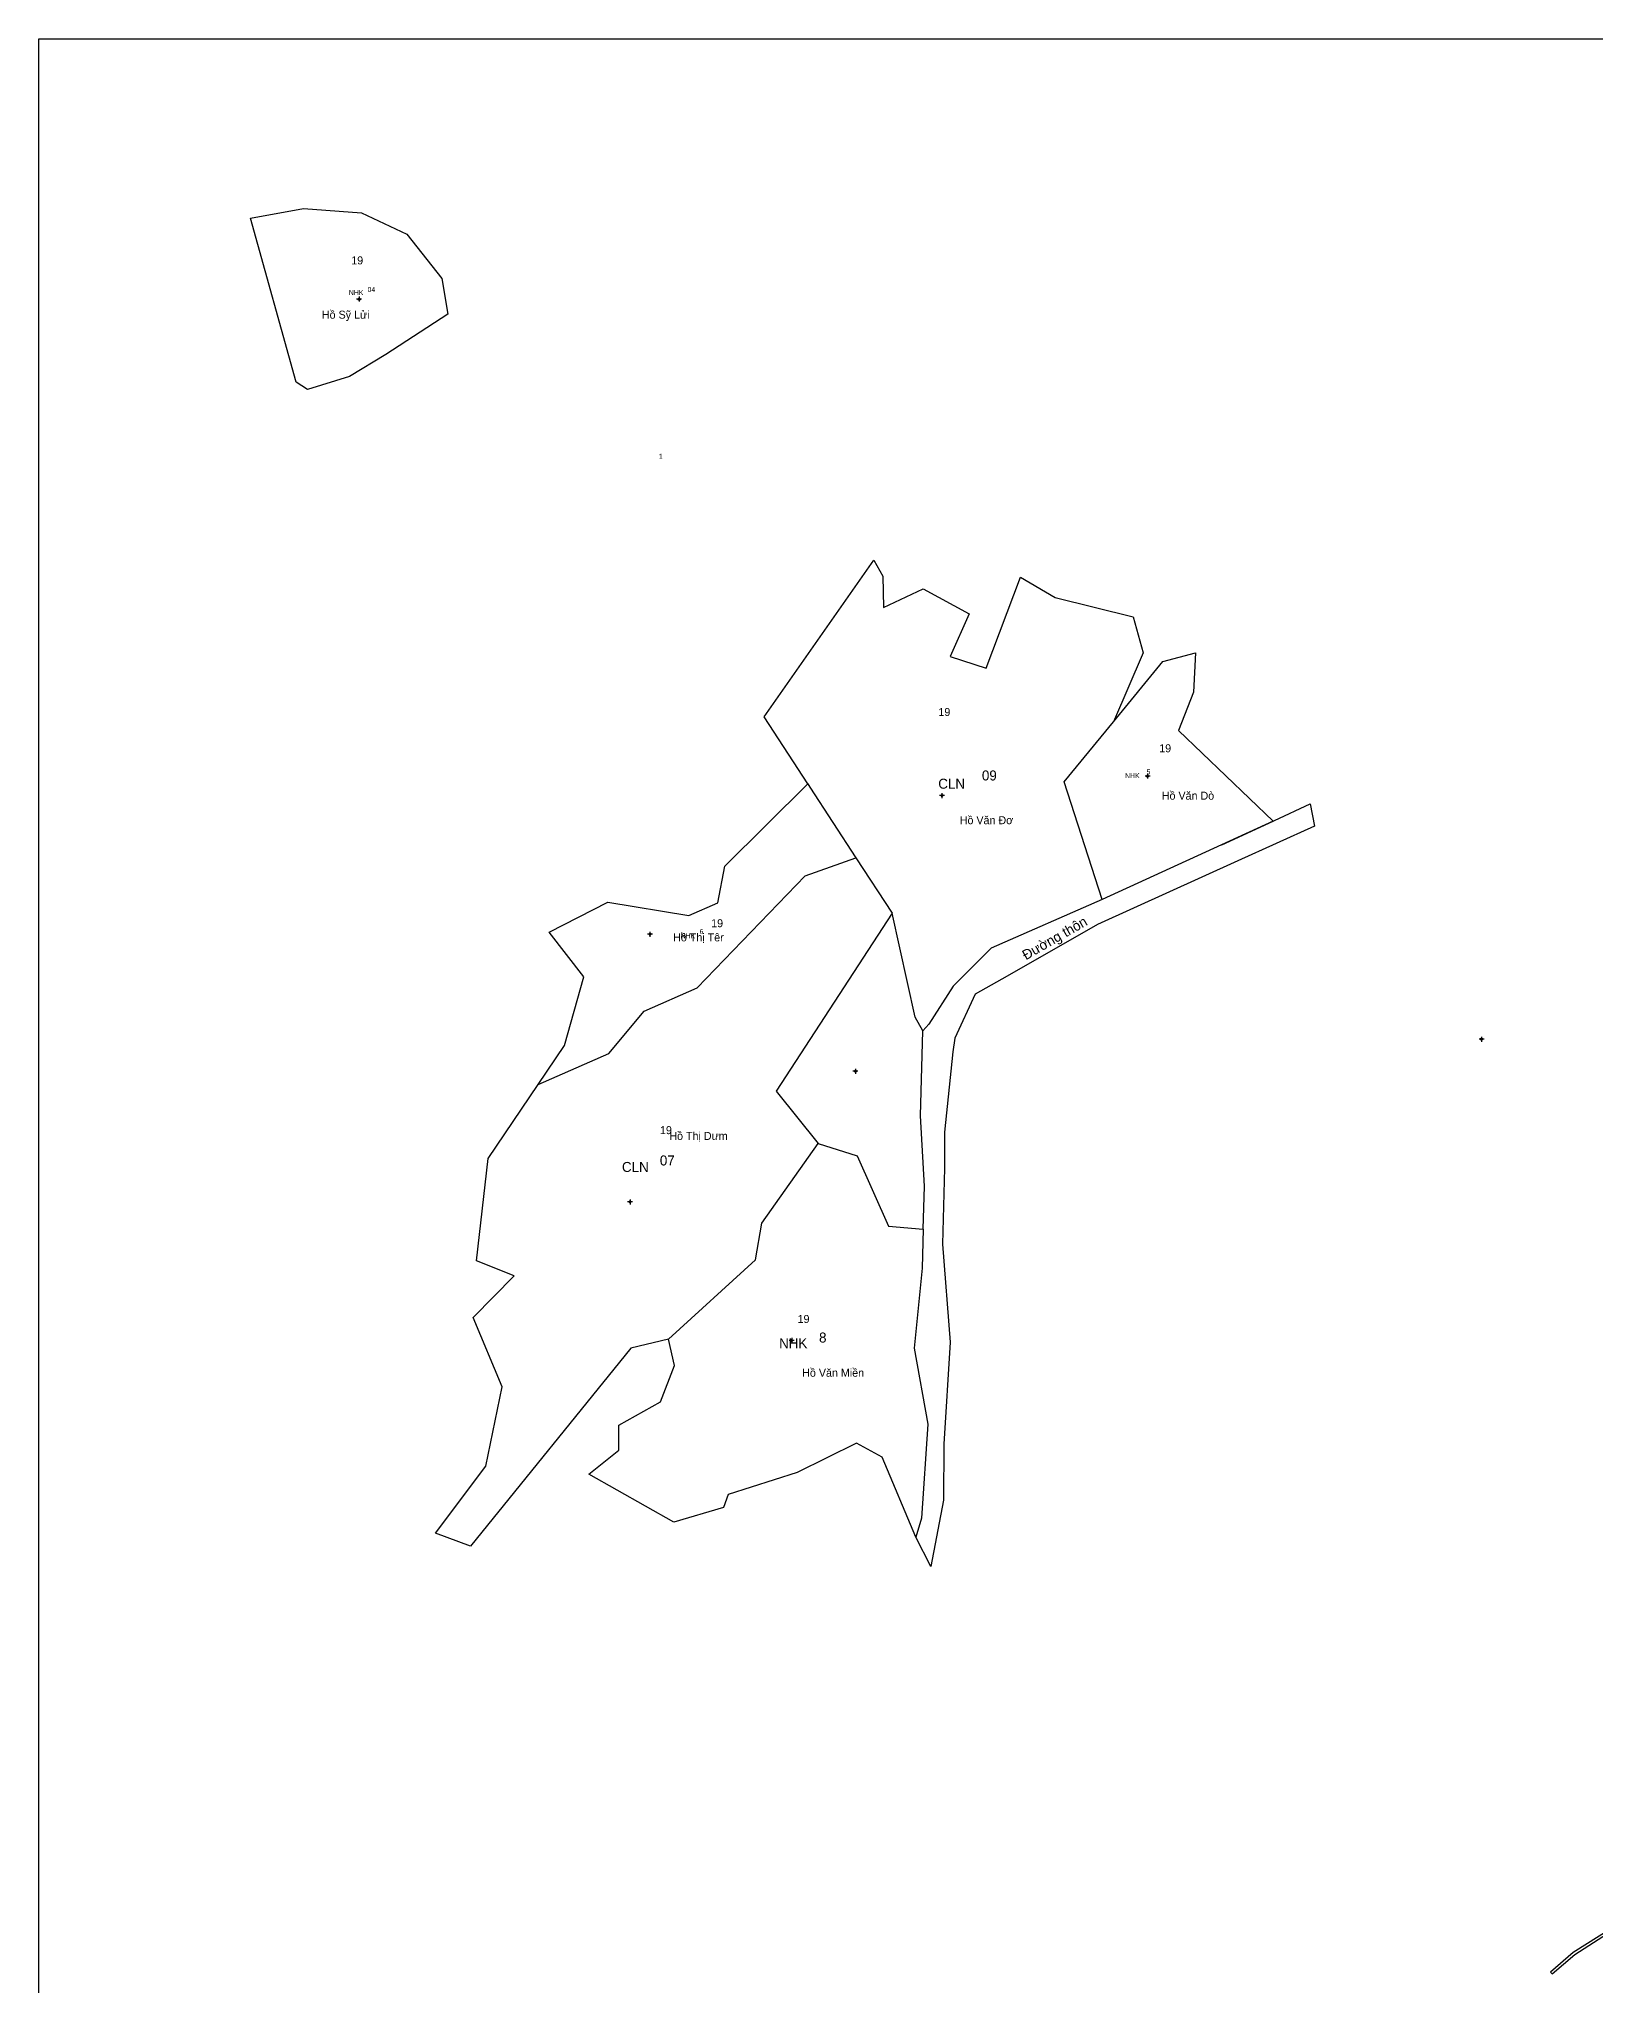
# Model space of a CAD drawing. Extents: x 549296 to 555555, y 1816545 to 1819816.
# Drawn here: x 554000 to 554777, y 1818027 to 1819000 of the extents above; entities that cross this region are included whole.
import ezdxf

# ---------------------------------------------------------------- set-up
doc = ezdxf.new("R2010")
doc.units = 0
for name, color, linetype in [('Level 10', 7, 'Continuous'), ('Level 11', 7, 'Continuous'), ('Level 12', 7, 'Continuous'), ('Level 13', 7, 'Continuous'), ('Level 14', 7, 'Continuous'), ('Level 20', 7, 'Continuous'), ('Level 22', 7, 'Continuous')]:
    doc.layers.add(name, color=color, linetype=linetype)

msp = doc.modelspace()

# ---------------------------------------------------------------- linework, layer by layer
at = {"layer": 'Level 10'}
for points in [[(554105.73, 1818910.36), (554132.24, 1818915.25), (554161.19, 1818913.09), (554183.88, 1818902.34), (554201.25, 1818880.17), (554204.22, 1818862.42), (554173.29, 1818842.26), (554155.2, 1818831.34), (554134.24, 1818824.76), (554128.54, 1818828.45), (554105.73, 1818910.36)], [(554384.12, 1818627.61), (554362.29, 1818661.12), (554417.14, 1818739.39), (554421.6, 1818731.4), (554421.95, 1818715.78), (554441.79, 1818725.19), (554464.75, 1818712.64), (554455.18, 1818691.39), (554473.16, 1818685.4), (554490.45, 1818730.98), (554507.79, 1818720.79), (554546.71, 1818711.11), (554551.7, 1818693.08), (554536.78, 1818658.72)], [(554536.78, 1818658.72), (554561.42, 1818688.83), (554577.76, 1818693.22), (554576.82, 1818673.52), (554569.4, 1818654.35), (554616.61, 1818609.04), (554531.15, 1818569.8)], [(554531.15, 1818569.8), (554512.14, 1818628.61), (554536.78, 1818658.72)], [(554249.36, 1818477.36), (554262.56, 1818496.9), (554272.25, 1818531.18), (554254.97, 1818553.59), (554284.26, 1818568.45), (554324.74, 1818561.9), (554339.25, 1818568.11), (554342.69, 1818586.44), (554384.12, 1818627.61)], [(554384.12, 1818627.61), (554385.21, 1818625.94), (554408.13, 1818590.76)], [(554249.36, 1818477.36), (554284.78, 1818492.82), (554302.35, 1818514.12), (554328.89, 1818525.64), (554382.84, 1818581.68), (554408.13, 1818590.76)], [(554408.13, 1818590.76), (554426.2, 1818563.03)], [(554531.15, 1818569.8), (554475.78, 1818545.52), (554456.72, 1818526.57), (554444.67, 1818507.61), (554441.54, 1818504.15), (554437.72, 1818511.02), (554426.2, 1818563.03)], [(554426.2, 1818563.03), (554368.31, 1818474.01), (554389.34, 1818447.84)], [(554314.46, 1818350.04), (554295.75, 1818345.65), (554215.56, 1818246.68), (554198.15, 1818253.07), (554223.35, 1818286.57), (554231.43, 1818326.19), (554216.9, 1818360.94), (554237.47, 1818381.72), (554218.65, 1818389.22), (554224.42, 1818440.44), (554249.36, 1818477.36)], [(554389.34, 1818447.84), (554408.71, 1818441.76), (554424.49, 1818406.5), (554441.84, 1818405.01), (554441.31, 1818385.62), (554437.19, 1818345.63), (554444.07, 1818307.61), (554440.94, 1818260.62), (554438.11, 1818251.13), (554421.35, 1818291.03), (554408.45, 1818298.14), (554378.73, 1818283.42), (554344.26, 1818272.39), (554342.02, 1818265.89), (554317.26, 1818258.61), (554274.8, 1818282.63), (554289.77, 1818294.64), (554289.72, 1818307.03), (554310.49, 1818318.81), (554317.58, 1818336.93), (554314.46, 1818350.04)], [(554314.46, 1818350.04), (554357.98, 1818389.71), (554361.14, 1818408.13), (554389.34, 1818447.84)]]:
    msp.add_lwpolyline(points, dxfattribs=at)
at = {"layer": 'Level 11'}
for p, q in [((554159.33, 1818870), (554158.71, 1818870)), ((554159.96, 1818870.62), (554159.33, 1818870)), ((554159.33, 1818870), (554159.96, 1818869.38)), ((554159.96, 1818871.25), (554159.96, 1818870.62)), ((554160.58, 1818870), (554159.96, 1818870.62)), ((554159.96, 1818869.38), (554160.58, 1818870)), ((554161.21, 1818870), (554160.58, 1818870)), ((554159.96, 1818869.38), (554159.96, 1818868.75)), ((554553.23, 1818631.51), (554552.61, 1818631.51)), ((554553.86, 1818632.14), (554553.23, 1818631.51)), ((554553.23, 1818631.51), (554553.86, 1818630.89)), ((554553.86, 1818632.76), (554553.86, 1818632.14)), ((554554.48, 1818631.51), (554553.86, 1818632.14)), ((554553.86, 1818630.89), (554554.48, 1818631.51)), ((554553.86, 1818630.89), (554553.86, 1818630.26)), ((554555.11, 1818631.51), (554554.48, 1818631.51)), ((554450.52, 1818621.77), (554449.89, 1818621.77)), ((554451.14, 1818622.4), (554450.52, 1818621.77)), ((554450.52, 1818621.77), (554451.14, 1818621.15)), ((554451.14, 1818623.02), (554451.14, 1818622.4)), ((554451.77, 1818621.77), (554451.14, 1818622.4)), ((554451.14, 1818621.15), (554451.77, 1818621.77)), ((554451.14, 1818621.15), (554451.14, 1818620.52)), ((554452.39, 1818621.77), (554451.77, 1818621.77)), ((554304.66, 1818552.48), (554304.03, 1818552.48)), ((554305.28, 1818553.1), (554304.66, 1818552.48)), ((554304.66, 1818552.48), (554305.28, 1818551.85)), ((554305.28, 1818553.73), (554305.28, 1818553.1)), ((554305.91, 1818552.48), (554305.28, 1818553.1)), ((554305.28, 1818551.85), (554305.91, 1818552.48)), ((554305.28, 1818551.85), (554305.28, 1818551.23)), ((554306.53, 1818552.48), (554305.91, 1818552.48)), ((554720.09, 1818500), (554719.47, 1818500)), ((554720.72, 1818500.62), (554720.09, 1818500)), ((554720.09, 1818500), (554720.72, 1818499.38)), ((554720.72, 1818501.25), (554720.72, 1818500.62)), ((554721.34, 1818500), (554720.72, 1818500.62)), ((554720.72, 1818499.38), (554721.34, 1818500)), ((554721.97, 1818500), (554721.34, 1818500)), ((554720.72, 1818499.38), (554720.72, 1818498.75)), ((554407.3, 1818484.02), (554406.67, 1818484.02)), ((554407.92, 1818484.65), (554407.3, 1818484.02)), ((554407.3, 1818484.02), (554407.92, 1818483.4)), ((554407.92, 1818485.27), (554407.92, 1818484.65)), ((554408.55, 1818484.02), (554407.92, 1818484.65)), ((554407.92, 1818483.4), (554408.55, 1818484.02)), ((554407.92, 1818483.4), (554407.92, 1818482.77)), ((554409.17, 1818484.02), (554408.55, 1818484.02)), ((554294.69, 1818418.72), (554294.07, 1818418.72)), ((554295.32, 1818419.34), (554294.69, 1818418.72)), ((554294.69, 1818418.72), (554295.32, 1818418.09)), ((554295.32, 1818419.97), (554295.32, 1818419.34)), ((554295.94, 1818418.72), (554295.32, 1818419.34)), ((554295.32, 1818418.09), (554295.94, 1818418.72)), ((554295.32, 1818418.09), (554295.32, 1818417.47)), ((554296.57, 1818418.72), (554295.94, 1818418.72)), ((554375.46, 1818349.48), (554374.84, 1818349.48)), ((554376.09, 1818350.1), (554375.46, 1818349.48)), ((554375.46, 1818349.48), (554376.09, 1818348.85)), ((554376.09, 1818350.73), (554376.09, 1818350.1)), ((554376.71, 1818349.48), (554376.09, 1818350.1)), ((554376.09, 1818348.85), (554376.71, 1818349.48)), ((554376.09, 1818348.85), (554376.09, 1818348.23)), ((554377.34, 1818349.48), (554376.71, 1818349.48))]:
    msp.add_line(p, q, dxfattribs=at)
for centre in [(554159.96, 1818870), (554553.86, 1818631.51), (554451.14, 1818621.77), (554305.28, 1818552.48), (554720.72, 1818500), (554407.92, 1818484.02), (554295.32, 1818418.72), (554376.09, 1818349.48)]:
    msp.add_circle(centre, 0.15, dxfattribs=at)
at = {"layer": 'Level 20'}
for points in [[(554000, 1818001.1), (554000, 1819000), (554894.39, 1819000)], [(554785.28, 1818055.4), (554766.54, 1818043.49), (554755.2, 1818033.72), (554755.98, 1818032.82), (554767.26, 1818042.53), (554786, 1818054.44)]]:
    msp.add_lwpolyline(points, dxfattribs=at)
at = {"layer": 'Level 22'}
for points in [[(554590.94, 1818597.17), (554616.61, 1818609.04), (554617.31, 1818609.36), (554635.13, 1818617.6), (554637.25, 1818606.54), (554598.91, 1818589.15), (554528.82, 1818557.36), (554483.74, 1818531.49), (554467.71, 1818522.54), (554457.65, 1818500.57), (554456.64, 1818493.64), (554452.5, 1818453.51), (554452.45, 1818435.58), (554451.34, 1818397.59), (554455.2, 1818348.58), (554452.05, 1818297.58), (554451.96, 1818269.58), (554445.52, 1818236.5), (554438.11, 1818251.13)], [(554441.84, 1818405.01), (554442.43, 1818426.61), (554440.46, 1818461.65), (554441.54, 1818504.15)]]:
    msp.add_lwpolyline(points, dxfattribs=at)

# ---------------------------------------------------------------- texts
at = {"layer": 'Level 11'}
for s, p in [('Hồ Sỹ Lửi', (554141.36, 1818860.17)), ('Hồ Văn Dò', (554560.98, 1818619.75)), ('Hồ Văn Đơ', (554460.04, 1818607.49)), ('Hồ Thị Têr', (554316.85, 1818548.93)), ('Hồ Thị Dưm', (554314.95, 1818449.67)), ('Hồ Văn Miền', (554381.32, 1818331.31))]:
    msp.add_text(s, height=4, dxfattribs=at).set_placement(p)
msp.add_text('Đường thôn', height=5, rotation=29.85016, dxfattribs=at).set_placement((554493.09, 1818539.42))
at = {"layer": 'Level 12'}
for p in [(554156.03, 1818887.31), (554449.37, 1818661.56), (554559.7, 1818643.44), (554335.85, 1818556), (554310.27, 1818452.56), (554379.02, 1818358.19)]:
    msp.add_text('19', height=4, dxfattribs=at).set_placement(p)
at = {"layer": 'Level 13'}
for s, height, p in [('NHK', 2.5, (554154.81, 1818871.98)), ('CLN', 5, (554449.3, 1818625.23)), ('NHK', 2.5, (554542.62, 1818630.53)), ('NHK', 2.5, (554320.56, 1818550.43)), ('CLN', 5, (554291.27, 1818433.66)), ('NHK', 5, (554369.77, 1818345.59))]:
    msp.add_text(s, height=height, dxfattribs=at).set_placement(p)
at = {"layer": 'Level 14'}
for s, height, p in [('04', 2.5, (554164.18, 1818873.51)), ('1', 2.5, (554309.7, 1818790.12)), ('09', 5, (554471.11, 1818629.36)), ('5', 2.5, (554553.37, 1818632.41)), ('6', 2.5, (554330.04, 1818552.57)), ('07', 5, (554310.21, 1818436.92)), ('8', 5, (554389.75, 1818348.41))]:
    msp.add_text(s, height=height, dxfattribs=at).set_placement(p)

doc.saveas('drawing.dxf')
